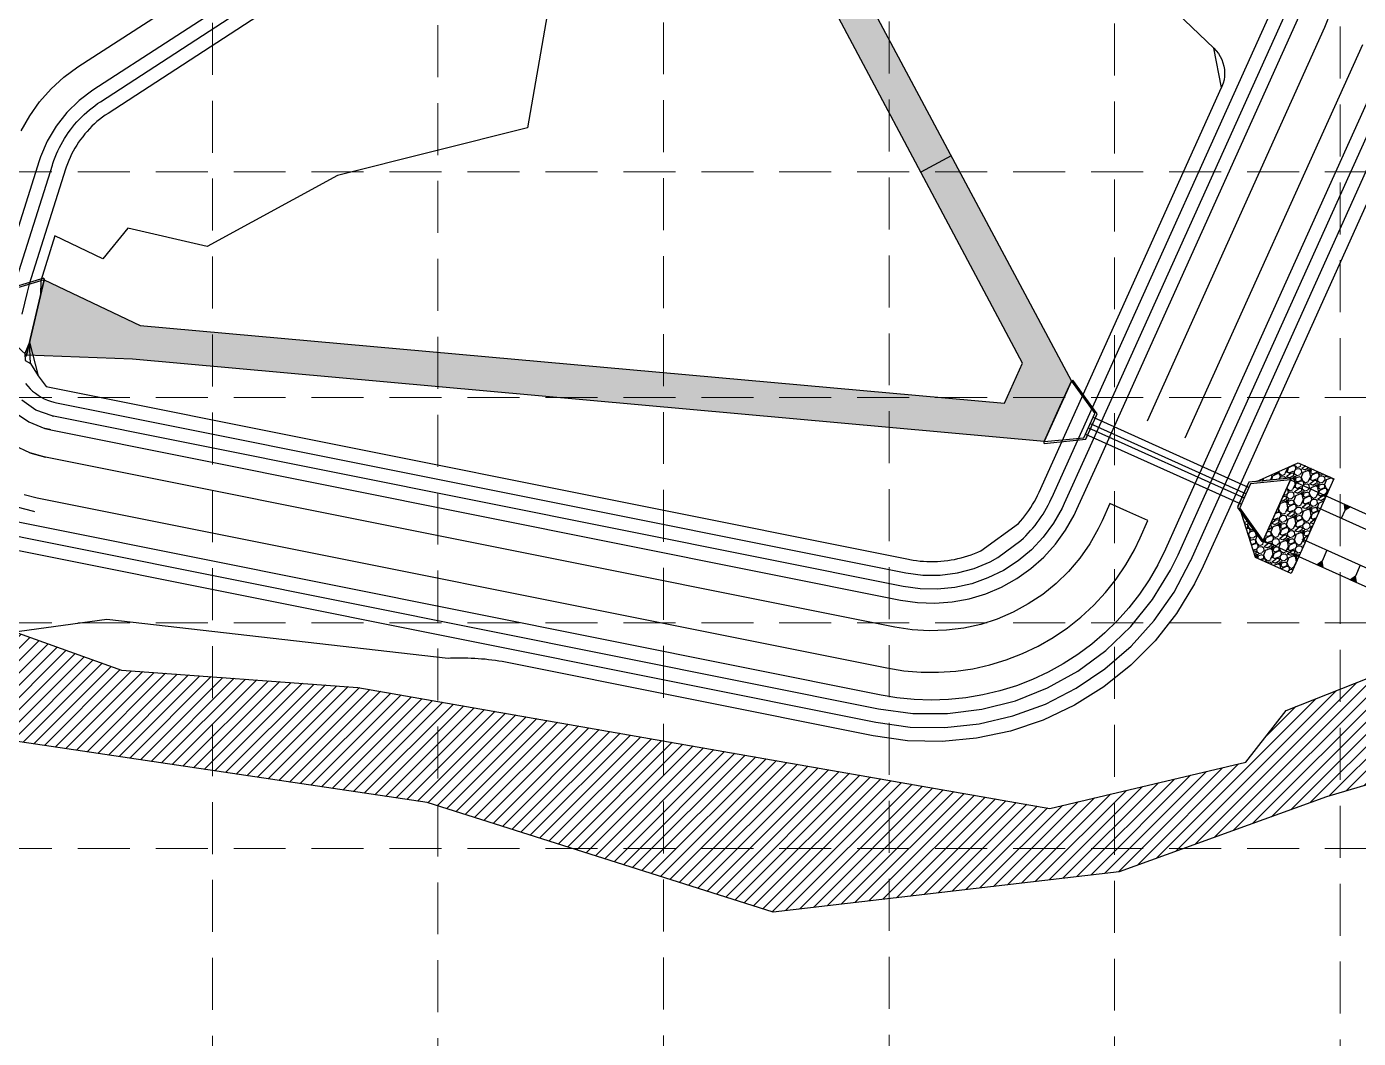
# Model space of a CAD drawing. Header units: inches. Extents: x 4451 to 7062, y 10245 to 14418.
# Drawn here: x 6484.2 to 6868.6, y 12927.8 to 13220 of the extents above; entities that cross this region are included whole.
import ezdxf

# ---------------------------------------------------------------- set-up
doc = ezdxf.new("R2010")
doc.units = ezdxf.units.IN
doc.header["$MEASUREMENT"] = 0
doc.linetypes.add('HIDDEN', pattern=[0.375, 0.25, -0.125])
for name, color, linetype in [('CTR INT', 1, 'Continuous'), ('GRD-SLP', 133, 'Continuous'), ('grid', 9, 'HIDDEN'), ('pbaseCS4$0$CONC_WIER', 1, 'Continuous'), ('pbaseCS4$0$CONC_WIER_HATCH', 8, 'Continuous'), ('pbaseCS4$0$LOTS-4', 1, 'Continuous'), ('SD HDWL', 1, 'Continuous'), ('SD RCP', 11, 'Continuous'), ('SD RIPRAP', 7, 'Continuous'), ('SD RIPRAP HATCH', 8, 'Continuous'), ('WSL', 5, 'Continuous')]:
    doc.layers.add(name, color=color, linetype=linetype)

msp = doc.modelspace()

# ---------------------------------------------------------------- hatches: boundary and pattern name
at = {"layer": 'pbaseCS4$0$CONC_WIER_HATCH'}
h = msp.add_hatch(dxfattribs=at)
h.set_pattern_fill('GRAVEL', color=5, scale=5, style=0)
h.set_pattern_definition([(228.0128, (3.6, 5), (-39.999991161, -45.000006708), [0.67268, -66.59544]), (184.9697, (3.15, 4.5), (60.0000052576, 4.999956535), [1.15434, -114.279625]), (132.5104, (2, 4.4), (49.999953592, -55.0000433694), [0.81394, -80.58016]), (267.2737, (0.05, 3.15), (4.9999800886, 100.000001475), [1.05119, -104.06779]), (292.8337, (0, 2.1), (-25.000049527, 59.999982059), [1.030775, -102.046865]), (357.2737, (0.4, 1.15), (-100.000001475, 4.9999800886), [1.05119, -104.06779]), (37.6942, (1.45, 1.1), (-65.000036728, -49.9999520258), [1.390145, -137.624245]), (72.2553, (2.55, 1.95), (35.0000538135, 109.9999811562), [1.31244, -129.931605]), (121.4296, (2.95, 3.2), (-40.000041171, 64.9999751825), [1.05475, -104.420365]), (175.2364, (2.4, 4.1), (55.000004732, -4.999957663), [1.20416, -59.003815]), (222.3974, (1.2, 4.2), (-60.0000367554, -54.99996041), [1.55724, -154.166875]), (138.8141, (5, 3.1), (-35.000014734, 29.999986567), [0.531505, -52.61922]), (171.4692, (4.6, 3.45), (64.999991424, -10.00003955), [1.011185, -100.107555]), (225, (3.6, 3.6), (-6e-16, -5.00000155), [0.707105, -6.36396]), (203.1986, (3.25, 4.2), (24.999998653, 10.000006626), [0.38079, -37.698075]), (291.8014, (2.9, 4.05), (-4.99999955, 15.000001365), [0.538515, -26.38731]), (30.9638, (3.1, 3.55), (14.99999011, 10.00001242), [0.874645, -28.280115]), (161.5651, (3.85, 4), (10.00000217, -4.99999202), [0.632455, -15.178935]), (16.3895, (0, 4.05), (50.000010992, 14.999963549), [0.886, -87.714225]), (70.3462, (0.85, 4.3), (-19.999976237, -55.000010678), [0.743305, -73.58704]), (293.1986, (3.85, 5), (-10.000006626, 24.999998653), [0.761575, -37.31729]), (343.6105, (4.15, 4.3), (-50.000010992, 14.999963549), [0.886, -87.714225]), (339.444, (0, 0.95), (-25.000009223, 9.999979982), [0.8544, -41.86562]), (294.7751, (0.8, 0.65), (-24.999960946, 55.000017109), [0.71589, -70.873215]), (66.8014, (3.9, 0), (10.000006626, 24.999998653), [0.761575, -37.31729]), (17.354, (4.2, 0.7), (-65.0000100955, -19.999972511), [0.838155, -82.97712]), (69.444, (1.45, 0), (-9.999979982, -25.000009223), [0.4272, -42.29282]), (101.3099, (3.6, 0), (-4.99998816, 20.00000376), [0.25495, -25.240145]), (165.9638, (3.55, 0.25), (15.00000273, -4.99999029), [1.030775, -19.58475]), (186.009, (2.55, 0.5), (49.9999987545, 4.9999965874), [0.95525, -94.569615]), (303.6901, (3.1, 3.1), (-5.00000667, 9.99999779), [0.72111, -17.306645]), (353.1572, (3.5, 2.5), (84.9999968274, -10.0000399896), [1.25897, -124.637815]), (60.9454, (4.75, 2.35), (-20.000000136, -35.000001923), [0.51478, -50.96337]), (90, (5, 2.8), (-5, 5), [0.3, -4.7]), (120.2564, (2.45, 0.65), (19.999974434, -35.000012279), [0.69462, -68.7676]), (48.0128, (2.1, 1.25), (39.999991161, 45.000006708), [1.34536, -65.92276]), (0, (3, 2.25), (5, 5), [1.3, -3.7]), (325.3048, (4.3, 2.25), (-49.999971295, 35.000043048), [0.79057, -78.26637]), (254.0546, (4.95, 1.8), (-4.999999446, -20.000000633), [0.72801, -35.67254]), (207.646, (4.75, 1.1), (-94.999979036, -50.0000385658), [1.185325, -117.34737]), (175.4261, (3.7, 0.55), (-65.0000027916, 4.9999740058), [1.253995, -124.14537])])
h.paths.add_polyline_path([(6777.9, 13100.12), (6514.75, 13123.96), (6484.2, 13125.06), (6489.28, 13146.89), (6517.01, 13133.7), (6766.44, 13111.2), (6771.66, 13122.79), (6697.24, 13262.63), (6673.11, 13309.28), (6713.96, 13316.13), (6706.75, 13265.74), (6785.77, 13117.59)])
at = {"layer": 'SD RIPRAP HATCH'}
h = msp.add_hatch(dxfattribs=at)
h.set_pattern_fill('GRAVEL', color=1, scale=5, angle=27.3759, style=0)
h.set_pattern_definition([(255.3886566, (6791.7867, -1606.93404), (-14.828204522, -58.353442463), [0.67268, -66.59544]), (212.3455566, (6791.617, -1607.58497), (50.9814500337, 32.0295480568), [1.15434, -114.279625]), (159.8862566, (6790.64177, -1608.20257), (69.690849958, -25.849285521), [0.81394, -80.58016]), (294.6495566, (6789.48493, -1610.20924), (-41.5425357418, 91.10004292), [1.05119, -104.06779]), (320.2095566, (6789.92335, -1611.16464), (-49.7898044854, 41.7848739706), [1.030775, -102.046865]), (24.6495566, (6790.71539, -1611.82432), (-91.10004292, -41.5425357418), [1.05119, -104.06779]), (65.0700566, (6791.67079, -1611.3859), (-34.7293726026, -74.2891018647), [1.390145, -137.624245]), (99.6311566, (6792.25675, -1610.12528), (-19.5004405044, 113.7749200898), [1.31244, -129.931605]), (148.8054566, (6792.03717, -1608.83134), (-65.409060467, 39.3275333095), [1.05475, -104.420365]), (202.6122566, (6791.1349, -1608.28504), (51.139620334, 20.850403573), [1.20416, -59.003815]), (249.7732566, (6790.02333, -1608.74803), (-27.9901944664, -76.4300272765), [1.55724, -154.166875]), (166.1899566, (6793.90357, -1607.9775), (-44.875098867, 10.546360844), [0.531505, -52.61922]), (198.8450566, (6793.38743, -1607.85063), (62.3188666056, 21.008534959), [1.011185, -100.107555]), (252.375857, (6792.4304, -1608.1773), (2.2991289, -4.4400475), [0.707105, -6.36396]), (230.5744566, (6791.84375, -1607.8054), (17.601970054, 20.375738402), [0.38079, -37.698075]), (319.1772566, (6791.6019, -1608.0995), (-11.337430887, 11.02101163), [0.538515, -26.38731]), (58.3396566, (6792.0094, -1608.4516), (8.721867546, 15.777483266), [0.874645, -28.280115]), (188.940957, (6792.4685, -1607.7071), (11.1792187, 0.15821831), [0.632455, -15.178935]), (43.7653566, (6789.0267, -1609.43302), (37.5031032906, 36.31139283), [0.886, -87.714225]), (97.7220566, (6789.66654, -1608.82017), (7.530251425, -58.037018682), [0.743305, -73.58704]), (320.5744566, (6792.0087, -1606.8191), (-20.375738402, 17.601970054), [0.761575, -37.31729]), (10.9863566, (6792.59697, -1607.30274), (-51.297838822, -9.6711807904), [0.886, -87.714225]), (6.8198566, (6790.45215, -1612.18585), (-26.798485984, -2.615570636), [0.8544, -41.86562]), (322.1509566, (6791.3005, -1612.0844), (-47.490613766, 37.344899698), [0.71589, -70.873215]), (94.1772566, (6794.3522, -1611.23614), (-2.615542115, 26.79848885), [0.761575, -37.31729]), (44.7298566, (6794.29674, -1610.47658), (-48.5241085863, -47.6488310326), [0.838155, -82.97712]), (96.8198566, (6792.1766, -1612.3627), (2.615570636, -26.798485984), [0.4272, -42.29282]), (128.685757, (6794.0858, -1611.3741), (-13.63655005, 15.461065126), [0.25495, -25.240145]), (193.339657, (6793.9265, -1611.1751), (15.61926452, 2.45734828), [1.030775, -19.58475]), (213.3848566, (6792.9235, -1611.4129), (42.101333583, 27.431324282), [0.95525, -94.569615]), (331.065957, (6792.2164, -1608.8512), (-9.03830739, 6.58095905), [0.72111, -17.306645]), (20.5330566, (6792.84745, -1609.20004), (80.079056124, 30.2050497558), [1.25897, -124.637815]), (88.3212566, (6794.02644, -1608.75846), (-1.666286526, -40.276837379), [0.51478, -50.96337]), (117.375857, (6794.0415, -1608.244), (-6.7391743, 2.140918), [0.3, -4.7]), (147.6322566, (6792.76572, -1611.32568), (33.854064691, -21.883832864), [0.69462, -68.7676]), (75.3886566, (6792.17902, -1610.9538), (14.828204522, 58.353442463), [1.34536, -65.92276]), (27.375857, (6792.5184, -1609.652), (2.140918, 6.7391743), [1.3, -3.7]), (352.6806566, (6793.6728, -1609.0542), (-60.4943528285, 8.089092577), [0.79057, -78.26637]), (281.4304566, (6794.45694, -1609.1549), (4.756467356, -20.059313), [0.72801, -35.67254]), (235.0218566, (6794.60122, -1609.86848), (-61.369558355, -88.0839212382), [1.185325, -117.34737]), (202.8019566, (6793.92171, -1610.8397), (-60.0197183855, -25.4486445198), [1.253995, -124.14537])])
h.paths.add_polyline_path([(6848.99, 13089.09), (6848.94, 13089.59), (6839.18, 13088.61), (6851.21, 13094.03), (6861.55, 13089.39), (6849.22, 13062.04), (6838.89, 13066.68), (6834.89, 13079.42), (6840.71, 13071.33), (6841.11, 13071.62)])
at = {"layer": 'WSL'}
h = msp.add_hatch(dxfattribs=at)
h.set_pattern_fill('ANSI31', color=256, scale=20, style=0)
h.paths.add_polyline_path([(5043.15, 13916.57), (5077.99, 13722.41), (5090.47, 13317.83), (5088.4, 13174.97), (5108.17, 13103.2), (5169.55, 13082.4), (5272.55, 13083.44), (5420.28, 13073.04), (5758.56, 13056.37), (5910.46, 13056.37), (5999.93, 13056.37), (6187.46, 13048.06), (6236.96, 13052.47), (6285.22, 13080.76), (6331.91, 13100.31), (6401.73, 13089.08), (6446.67, 13057.46), (6511.58, 13034.17), (6579.82, 13029.18), (6779.54, 12994.24), (6836.13, 13007.55), (6847.78, 13022.52), (6919.34, 13050.81), (6957.62, 13072.44), (6980.93, 13082.42), (6982.59, 13034.17), (6859.43, 12997.57), (6799.51, 12975.94), (6699.65, 12964.29), (6599.79, 12995.9), (6454.99, 13017.53), (6405.06, 13045.82), (6376.76, 13069.11), (6303.53, 13064.12), (6286.05, 13062.28), (6287, 13062.55), (6240.29, 13039.16), (6112.13, 13034.17), (5930.72, 13030.84), (5754.29, 13042.49), (5115.18, 13080.76), (5073.57, 13114.03), (5056.93, 13153.96), (5060.26, 13223.84), (5058.59, 13333.65), (5060.26, 13351.95), (5063.59, 13411.85), (5062.09, 13427.25), (5060.26, 13440.13), (5060.26, 13490.05), (5058.59, 13501.69), (5055.27, 13523.32), (5063.59, 13411.85), (5046.94, 13553.27), (4992.02, 13576.56), (4993.68, 13604.85), (5056.93, 13576.56), (5058.59, 13708), (4977.04, 13882.7), (5016.98, 13886.03), (5051.94, 13767.9), (5002.01, 13974.21), (5036.96, 13960.9)])

# ---------------------------------------------------------------- linework, layer by layer
at = {"layer": 'CTR INT', "color": 5}
for points in [[(6645.01, 13284.24), (6628.79, 13190.72), (6573.97, 13176.98), (6536.35, 13156.43), (6513.4, 13161.78), (6506.23, 13152.93), (6492.36, 13159.52), (6488.28, 13146.58), (6488.25, 13142.45), (6485.07, 13128.81), (6487.49, 13119.13), (6489.83, 13116.03), (6738.75, 13066.15), (6739.12, 13066.08), (6740.1, 13065.91), (6741.09, 13065.76), (6742.09, 13065.65), (6743.08, 13065.57), (6744.08, 13065.51), (6745.08, 13065.49), (6746.08, 13065.49), (6747.08, 13065.53), (6748.08, 13065.59), (6749.08, 13065.68), (6750.07, 13065.8), (6751.06, 13065.95), (6752.04, 13066.13), (6753.02, 13066.34), (6753.99, 13066.58), (6754.95, 13066.85), (6755.91, 13067.14), (6756.86, 13067.46), (6757.79, 13067.81), (6758.72, 13068.19), (6759.63, 13068.59), (6770.47, 13076.49), (6771.05, 13077.13), (6771.7, 13077.89), (6772.32, 13078.67), (6772.92, 13079.47), (6773.5, 13080.29), (6774.05, 13081.12), (6774.58, 13081.97), (6775.08, 13082.84), (6775.56, 13083.72), (6776.01, 13084.61), (6776.43, 13085.51), (6829.11, 13202.37), (6826.9, 13213.71), (6729.71, 13306.57)], [(6645.01, 13284.24), (6628.79, 13190.72), (6573.97, 13176.98), (6536.35, 13156.43), (6513.4, 13161.78), (6506.23, 13152.93), (6492.36, 13159.52), (6488.28, 13146.58), (6488.25, 13142.45), (6485.07, 13128.81), (6487.49, 13119.13), (6489.83, 13116.03), (6738.75, 13066.15), (6739.12, 13066.08), (6740.1, 13065.91), (6741.09, 13065.76), (6742.09, 13065.65), (6743.08, 13065.57), (6744.08, 13065.51), (6745.08, 13065.49), (6746.08, 13065.49), (6747.08, 13065.53), (6748.08, 13065.59), (6749.08, 13065.68), (6750.07, 13065.8), (6751.06, 13065.95), (6752.04, 13066.13), (6753.02, 13066.34), (6753.99, 13066.58), (6754.95, 13066.85), (6755.91, 13067.14), (6756.86, 13067.46), (6757.79, 13067.81), (6758.72, 13068.19), (6759.63, 13068.59), (6770.47, 13076.49), (6771.05, 13077.13), (6771.7, 13077.89), (6772.32, 13078.67), (6772.92, 13079.47), (6773.5, 13080.29), (6774.05, 13081.12), (6774.58, 13081.97), (6775.08, 13082.84), (6775.56, 13083.72), (6776.01, 13084.61), (6776.43, 13085.51), (6829.11, 13202.37), (6826.9, 13213.71), (6729.71, 13306.57)], [(6645.01, 13284.24), (6628.79, 13190.72), (6573.97, 13176.98), (6536.35, 13156.43), (6513.4, 13161.78), (6506.23, 13152.93), (6492.36, 13159.52), (6488.28, 13146.58), (6488.25, 13142.45), (6485.07, 13128.81), (6487.49, 13119.13), (6489.83, 13116.03), (6738.75, 13066.15), (6739.12, 13066.08), (6740.1, 13065.91), (6741.09, 13065.76), (6742.09, 13065.65), (6743.08, 13065.57), (6744.08, 13065.51), (6745.08, 13065.49), (6746.08, 13065.49), (6747.08, 13065.53), (6748.08, 13065.59), (6749.08, 13065.68), (6750.07, 13065.8), (6751.06, 13065.95), (6752.04, 13066.13), (6753.02, 13066.34), (6753.99, 13066.58), (6754.95, 13066.85), (6755.91, 13067.14), (6756.86, 13067.46), (6757.79, 13067.81), (6758.72, 13068.19), (6759.63, 13068.59), (6770.47, 13076.49), (6771.05, 13077.13), (6771.7, 13077.89), (6772.32, 13078.67), (6772.92, 13079.47), (6773.5, 13080.29), (6774.05, 13081.12), (6774.58, 13081.97), (6775.08, 13082.84), (6775.56, 13083.72), (6776.01, 13084.61), (6776.43, 13085.51), (6829.11, 13202.37), (6826.9, 13213.71), (6729.71, 13306.57)], [(6548.51, 13230.93), (6503.35, 13201.62), (6499.35, 13198.63), (6495.78, 13195.14), (6492.69, 13191.21), (6490.14, 13186.92), (6488.18, 13182.32), (6487.81, 13181.18), (6476.9, 13146.62)], [(6548.51, 13230.93), (6503.35, 13201.62), (6499.35, 13198.63), (6495.78, 13195.14), (6492.69, 13191.21), (6490.14, 13186.92), (6488.18, 13182.32), (6487.81, 13181.18), (6476.9, 13146.62)], [(6548.51, 13230.93), (6503.35, 13201.62), (6499.35, 13198.63), (6495.78, 13195.14), (6492.69, 13191.21), (6490.14, 13186.92), (6488.18, 13182.32), (6487.81, 13181.18), (6476.9, 13146.62)], [(6480.76, 13145.56), (6491.62, 13179.98), (6491.76, 13180.4), (6492.08, 13181.34), (6492.44, 13182.28), (6492.82, 13183.2), (6493.23, 13184.11), (6493.66, 13185.01), (6494.13, 13185.9), (6494.61, 13186.77), (6495.13, 13187.63), (6495.67, 13188.47), (6496.23, 13189.3), (6496.82, 13190.11), (6497.43, 13190.9), (6498.06, 13191.68), (6498.72, 13192.43), (6499.39, 13193.17), (6500.09, 13193.88), (6500.81, 13194.57), (6501.55, 13195.25), (6502.31, 13195.9), (6503.09, 13196.53), (6503.89, 13197.13), (6504.7, 13197.71), (6505.53, 13198.27), (6550.69, 13227.58)], [(6480.76, 13145.56), (6491.62, 13179.98), (6491.76, 13180.4), (6492.08, 13181.34), (6492.44, 13182.28), (6492.82, 13183.2), (6493.23, 13184.11), (6493.66, 13185.01), (6494.13, 13185.9), (6494.61, 13186.77), (6495.13, 13187.63), (6495.67, 13188.47), (6496.23, 13189.3), (6496.82, 13190.11), (6497.43, 13190.9), (6498.06, 13191.68), (6498.72, 13192.43), (6499.39, 13193.17), (6500.09, 13193.88), (6500.81, 13194.57), (6501.55, 13195.25), (6502.31, 13195.9), (6503.09, 13196.53), (6503.89, 13197.13), (6504.7, 13197.71), (6505.53, 13198.27), (6550.69, 13227.58)], [(6480.76, 13145.56), (6491.62, 13179.98), (6491.76, 13180.4), (6492.08, 13181.34), (6492.44, 13182.28), (6492.82, 13183.2), (6493.23, 13184.11), (6493.66, 13185.01), (6494.13, 13185.9), (6494.61, 13186.77), (6495.13, 13187.63), (6495.67, 13188.47), (6496.23, 13189.3), (6496.82, 13190.11), (6497.43, 13190.9), (6498.06, 13191.68), (6498.72, 13192.43), (6499.39, 13193.17), (6500.09, 13193.88), (6500.81, 13194.57), (6501.55, 13195.25), (6502.31, 13195.9), (6503.09, 13196.53), (6503.89, 13197.13), (6504.7, 13197.71), (6505.53, 13198.27), (6550.69, 13227.58)], [(6847.9, 13224.59), (6796.67, 13110.94), (6793.41, 13103.71), (6790.32, 13096.87), (6783.72, 13082.23), (6783.09, 13080.88), (6780.61, 13076.54), (6777.63, 13072.52), (6774.2, 13068.89), (6770.37, 13065.69), (6766.18, 13062.96), (6761.69, 13060.76), (6756.98, 13059.1), (6752.1, 13058.02), (6747.13, 13057.52), (6742.13, 13057.62), (6737.18, 13058.3), (6492, 13107.44), (6491.98, 13107.44), (6491.57, 13107.53), (6486.89, 13109.25), (6482.82, 13112.13)], [(6847.9, 13224.59), (6796.67, 13110.94), (6793.41, 13103.71), (6790.32, 13096.87), (6783.72, 13082.23), (6783.09, 13080.88), (6780.61, 13076.54), (6777.63, 13072.52), (6774.2, 13068.89), (6770.37, 13065.69), (6766.18, 13062.96), (6761.69, 13060.76), (6756.98, 13059.1), (6752.1, 13058.02), (6747.13, 13057.52), (6742.13, 13057.62), (6737.18, 13058.3), (6492, 13107.44), (6491.98, 13107.44), (6491.57, 13107.53), (6486.89, 13109.25), (6482.82, 13112.13)], [(6847.9, 13224.59), (6796.67, 13110.94), (6793.41, 13103.71), (6790.32, 13096.87), (6783.72, 13082.23), (6783.09, 13080.88), (6780.61, 13076.54), (6777.63, 13072.52), (6774.2, 13068.89), (6770.37, 13065.69), (6766.18, 13062.96), (6761.69, 13060.76), (6756.98, 13059.1), (6752.1, 13058.02), (6747.13, 13057.52), (6742.13, 13057.62), (6737.18, 13058.3), (6492, 13107.44), (6491.98, 13107.44), (6491.57, 13107.53), (6486.89, 13109.25), (6482.82, 13112.13)], [(6552.87, 13224.22), (6507.71, 13194.91), (6506.88, 13194.35), (6506.07, 13193.77), (6505.28, 13193.16), (6504.51, 13192.52), (6503.76, 13191.85), (6503.04, 13191.17), (6502.33, 13190.45), (6501.66, 13189.72), (6501, 13188.96), (6500.38, 13188.18), (6499.78, 13187.38), (6499.2, 13186.57), (6498.65, 13185.73), (6498.14, 13184.87), (6497.65, 13184), (6497.19, 13183.11), (6496.76, 13182.21), (6496.36, 13181.29), (6495.99, 13180.36), (6495.65, 13179.42), (6495.43, 13178.78), (6484.96, 13145.57), (6484.52, 13144.07), (6484.35, 13143.33), (6482.85, 13136.91)], [(6552.87, 13224.22), (6507.71, 13194.91), (6506.88, 13194.35), (6506.07, 13193.77), (6505.28, 13193.16), (6504.51, 13192.52), (6503.76, 13191.85), (6503.04, 13191.17), (6502.33, 13190.45), (6501.66, 13189.72), (6501, 13188.96), (6500.38, 13188.18), (6499.78, 13187.38), (6499.2, 13186.57), (6498.65, 13185.73), (6498.14, 13184.87), (6497.65, 13184), (6497.19, 13183.11), (6496.76, 13182.21), (6496.36, 13181.29), (6495.99, 13180.36), (6495.65, 13179.42), (6495.43, 13178.78), (6484.96, 13145.57), (6484.52, 13144.07), (6484.35, 13143.33), (6482.85, 13136.91)], [(6552.87, 13224.22), (6507.71, 13194.91), (6506.88, 13194.35), (6506.07, 13193.77), (6505.28, 13193.16), (6504.51, 13192.52), (6503.76, 13191.85), (6503.04, 13191.17), (6502.33, 13190.45), (6501.66, 13189.72), (6501, 13188.96), (6500.38, 13188.18), (6499.78, 13187.38), (6499.2, 13186.57), (6498.65, 13185.73), (6498.14, 13184.87), (6497.65, 13184), (6497.19, 13183.11), (6496.76, 13182.21), (6496.36, 13181.29), (6495.99, 13180.36), (6495.65, 13179.42), (6495.43, 13178.78), (6484.96, 13145.57), (6484.52, 13144.07), (6484.35, 13143.33), (6482.85, 13136.91)], [(6483.87, 13116.88), (6484.51, 13116.11), (6485.2, 13115.39), (6485.94, 13114.71), (6486.72, 13114.08), (6487.53, 13113.51), (6488.39, 13112.99), (6489.28, 13112.53), (6490.19, 13112.13), (6491.13, 13111.79), (6492.1, 13111.52), (6492.78, 13111.36), (6737.97, 13062.23), (6742.92, 13061.57), (6747.92, 13061.57), (6752.87, 13062.22), (6757.69, 13063.52), (6762.31, 13065.44), (6764.55, 13066.64), (6771.2, 13071.56), (6771.93, 13072.24), (6772.63, 13072.95), (6773.32, 13073.67), (6773.99, 13074.42), (6774.64, 13075.18), (6775.27, 13075.95), (6775.88, 13076.75), (6776.47, 13077.56), (6777.03, 13078.38), (6777.58, 13079.22), (6778.1, 13080.07), (6778.6, 13080.94), (6779.08, 13081.82), (6779.53, 13082.71), (6779.96, 13083.61), (6780.08, 13083.87), (6792.82, 13112.13), (6844.25, 13226.23)], [(6483.87, 13116.88), (6484.51, 13116.11), (6485.2, 13115.39), (6485.94, 13114.71), (6486.72, 13114.08), (6487.53, 13113.51), (6488.39, 13112.99), (6489.28, 13112.53), (6490.19, 13112.13), (6491.13, 13111.79), (6492.1, 13111.52), (6492.78, 13111.36), (6737.97, 13062.23), (6742.92, 13061.57), (6747.92, 13061.57), (6752.87, 13062.22), (6757.69, 13063.52), (6762.31, 13065.44), (6764.55, 13066.64), (6771.2, 13071.56), (6771.93, 13072.24), (6772.63, 13072.95), (6773.32, 13073.67), (6773.99, 13074.42), (6774.64, 13075.18), (6775.27, 13075.95), (6775.88, 13076.75), (6776.47, 13077.56), (6777.03, 13078.38), (6777.58, 13079.22), (6778.1, 13080.07), (6778.6, 13080.94), (6779.08, 13081.82), (6779.53, 13082.71), (6779.96, 13083.61), (6780.08, 13083.87), (6792.82, 13112.13), (6844.25, 13226.23)], [(6483.87, 13116.88), (6484.51, 13116.11), (6485.2, 13115.39), (6485.94, 13114.71), (6486.72, 13114.08), (6487.53, 13113.51), (6488.39, 13112.99), (6489.28, 13112.53), (6490.19, 13112.13), (6491.13, 13111.79), (6492.1, 13111.52), (6492.78, 13111.36), (6737.97, 13062.23), (6742.92, 13061.57), (6747.92, 13061.57), (6752.87, 13062.22), (6757.69, 13063.52), (6762.31, 13065.44), (6764.55, 13066.64), (6771.2, 13071.56), (6771.93, 13072.24), (6772.63, 13072.95), (6773.32, 13073.67), (6773.99, 13074.42), (6774.64, 13075.18), (6775.27, 13075.95), (6775.88, 13076.75), (6776.47, 13077.56), (6777.03, 13078.38), (6777.58, 13079.22), (6778.1, 13080.07), (6778.6, 13080.94), (6779.08, 13081.82), (6779.53, 13082.71), (6779.96, 13083.61), (6780.08, 13083.87), (6792.82, 13112.13), (6844.25, 13226.23)], [(6491.21, 13103.52), (6490.85, 13103.59), (6489.42, 13103.95), (6491.21, 13103.52), (6736.4, 13054.38), (6741.34, 13053.67), (6746.34, 13053.49), (6751.32, 13053.86), (6756.23, 13054.77), (6761.02, 13056.21), (6765.62, 13058.15), (6769.99, 13060.59), (6774.06, 13063.48), (6777.8, 13066.8), (6781.16, 13070.5), (6784.09, 13074.55), (6786.57, 13078.89), (6787.37, 13080.58), (6794.02, 13095.34), (6800.32, 13109.3), (6851.54, 13222.94)], [(6491.21, 13103.52), (6490.85, 13103.59), (6489.42, 13103.95), (6491.21, 13103.52), (6736.4, 13054.38), (6741.34, 13053.67), (6746.34, 13053.49), (6751.32, 13053.86), (6756.23, 13054.77), (6761.02, 13056.21), (6765.62, 13058.15), (6769.99, 13060.59), (6774.06, 13063.48), (6777.8, 13066.8), (6781.16, 13070.5), (6784.09, 13074.55), (6786.57, 13078.89), (6787.37, 13080.58), (6794.02, 13095.34), (6800.32, 13109.3), (6851.54, 13222.94)], [(6491.21, 13103.52), (6490.85, 13103.59), (6489.42, 13103.95), (6491.21, 13103.52), (6736.4, 13054.38), (6741.34, 13053.67), (6746.34, 13053.49), (6751.32, 13053.86), (6756.23, 13054.77), (6761.02, 13056.21), (6765.62, 13058.15), (6769.99, 13060.59), (6774.06, 13063.48), (6777.8, 13066.8), (6781.16, 13070.5), (6784.09, 13074.55), (6786.57, 13078.89), (6787.37, 13080.58), (6794.02, 13095.34), (6800.32, 13109.3), (6851.54, 13222.94)], [(6480.69, 13108.67), (6484.8, 13105.83), (6489.42, 13103.95)], [(6480.69, 13108.67), (6484.8, 13105.83), (6489.42, 13103.95)], [(6480.69, 13108.67), (6484.8, 13105.83), (6489.42, 13103.95)]]:
    msp.add_lwpolyline(points, dxfattribs=at)
at = {"layer": 'CTR INT', "color": 43}
for points in [[(6482.66, 13189.82), (6485.08, 13194.19), (6487.96, 13198.28), (6491.27, 13202.02), (6494.96, 13205.39), (6499, 13208.33), (6544.16, 13237.64)], [(6860.65, 13224.31), (6858.83, 13219.66), (6807.61, 13106.01)], [(6869.77, 13214.72), (6818.55, 13101.08)], [(6826.9, 13213.71), (6827.59, 13212.99), (6828.2, 13212.2), (6828.73, 13211.35), (6829.17, 13210.45), (6829.52, 13209.52), (6829.77, 13208.55), (6829.93, 13207.56), (6829.99, 13206.57), (6829.95, 13205.57), (6829.81, 13204.58), (6829.57, 13203.61), (6829.23, 13202.67), (6829.11, 13202.37)], [(6311.08, 13106.98), (6730.11, 13023.01), (6740.01, 13021.67), (6750, 13021.62), (6759.92, 13022.84), (6769.6, 13025.32), (6778.89, 13029.02), (6787.62, 13033.88), (6795.66, 13039.81), (6802.88, 13046.72), (6809.15, 13054.5), (6814.38, 13063.02), (6816.54, 13067.43), (6823.32, 13082.47), (6829.49, 13096.15), (6880.71, 13209.79)], [(6364.68, 13092.16), (6729.32, 13019.08), (6739.22, 13017.72), (6749.21, 13017.57), (6759.15, 13018.64), (6768.88, 13020.91), (6778.27, 13024.35), (6787.16, 13028.9), (6795.44, 13034.5), (6802.98, 13041.07), (6809.66, 13048.5), (6815.38, 13056.69), (6820.07, 13065.52), (6820.19, 13065.79), (6826.97, 13080.83), (6833.13, 13094.51), (6884.36, 13208.15)], [(6877.07, 13211.44), (6825.84, 13097.79), (6819.68, 13084.12), (6812.9, 13069.08), (6810.69, 13064.59), (6808.18, 13060.26), (6805.39, 13056.12), (6802.33, 13052.17), (6799, 13048.43), (6795.43, 13044.93), (6791.64, 13041.68), (6787.63, 13038.7), (6783.43, 13035.98), (6779.05, 13033.56), (6774.53, 13031.44), (6769.87, 13029.64), (6765.1, 13028.15), (6760.23, 13026.98), (6755.3, 13026.15), (6750.33, 13025.65), (6745.33, 13025.49), (6740.34, 13025.66), (6735.37, 13026.17), (6730.89, 13026.93), (6451.94, 13082.83)], [(6888.01, 13206.5), (6836.78, 13092.86), (6830.62, 13079.19), (6823.84, 13064.14), (6821.33, 13059.05), (6816.13, 13050.52), (6809.97, 13042.65), (6802.94, 13035.54), (6795.13, 13029.3), (6786.66, 13024.01), (6777.62, 13019.74), (6768.15, 13016.54), (6758.38, 13014.47), (6748.42, 13013.54), (6738.43, 13013.77), (6728.54, 13015.16), (6621.48, 13036.62), (6620.49, 13036.77), (6619.51, 13036.92), (6618.51, 13037.05), (6617.52, 13037.17), (6616.53, 13037.27), (6615.53, 13037.36), (6614.53, 13037.44), (6613.54, 13037.5), (6612.54, 13037.55), (6611.54, 13037.59), (6610.54, 13037.61), (6609.54, 13037.62), (6608.54, 13037.62), (6607.54, 13037.6), (6606.54, 13037.57), (6605.88, 13037.54), (6507.39, 13048.79), (6434.44, 13038.75)], [(6485.36, 13122.64), (6485.07, 13128.81), (6483.7, 13125.53), (6483.8, 13123.55), (6485.36, 13122.64), (6487.49, 13119.13)], [(6491.57, 13107.53), (6492, 13107.44)], [(6483.52, 13084.84), (6487.28, 13083.91), (6732.47, 13034.77), (6737.4, 13033.98), (6742.38, 13033.56), (6747.38, 13033.52), (6752.37, 13033.86), (6757.32, 13034.57), (6762.2, 13035.66), (6766.98, 13037.11), (6771.64, 13038.91), (6776.15, 13041.07), (6780.49, 13043.56), (6784.62, 13046.37), (6788.53, 13049.48), (6792.2, 13052.88), (6795.6, 13056.54), (6798.71, 13060.46), (6801.51, 13064.59), (6804, 13068.93), (6805.66, 13072.34), (6807.86, 13077.38), (6801.76, 13080.06), (6796.9, 13082.25), (6794.66, 13077.29), (6793.52, 13074.92), (6791.05, 13070.58), (6788.18, 13066.49), (6784.94, 13062.67), (6781.37, 13059.18), (6777.49, 13056.03), (6773.33, 13053.25), (6768.94, 13050.87), (6764.34, 13048.91), (6759.59, 13047.37), (6754.71, 13046.29), (6749.75, 13045.66), (6744.75, 13045.49), (6739.76, 13045.78), (6734.82, 13046.54), (6489.64, 13095.67), (6488.83, 13095.84), (6485.16, 13096.93), (6480.62, 13099)], [(6485.16, 13096.93), (6489.64, 13095.67)], [(6481.38, 13081.31), (6486.22, 13080.04), (6486.49, 13079.99)]]:
    msp.add_lwpolyline(points, dxfattribs=at)
at = {"layer": 'GRD-SLP', "color": 5}
for p, q in [((6863.71, 13078.07), (6864.79, 13080.32)), ((6841.11, 13071.62), (6897.02, 13046.42)), ((6852.28, 13072.07), (6899.07, 13050.98)), ((6859.51, 13068.82), (6858.15, 13065.59)), ((6869.15, 13064.47), (6867.79, 13061.24))]:
    msp.add_line(p, q, dxfattribs=at)
for points in [[(6848.99, 13089.09), (6904.89, 13063.89)], [(6856.46, 13081.34), (6903.25, 13060.25)]]:
    msp.add_lwpolyline(points, dxfattribs=at)
at = {"layer": 'GRD-SLP', "color": 5, "flags": 128}
for points in [[(6864.6, 13082.08), (6866.29, 13081.27), (6864.79, 13080.32)], [(6856.71, 13064.57), (6858.43, 13063.84), (6858.15, 13065.59)], [(6866.35, 13060.23), (6868.07, 13059.5), (6867.79, 13061.24)]]:
    msp.add_lwpolyline(points, close=True, dxfattribs=at)
at = {"layer": 'GRD-SLP', "color": 5}
for points in [[(6866.29, 13081.27), (6864.6, 13082.08), (6864.79, 13080.32)], [(6858.43, 13063.84), (6856.71, 13064.57), (6858.15, 13065.59)], [(6868.07, 13059.5), (6866.35, 13060.23), (6867.79, 13061.24)]]:
    msp.add_solid(points, dxfattribs=at)
at = {"layer": 'grid', "color": 252, "linetype": 'HIDDEN', "lineweight": 0, "ltscale": 60}
for p, q in [((6538.2, 10573.56), (6537.71, 14351.45)), ((6602.96, 10572.88), (6602.82, 14351.45)), ((6668.13, 10573.68), (6667.93, 14351.45)), ((6733.37, 10573.89), (6733.04, 14351.45)), ((6798.35, 10573.33), (6798.15, 14351.45)), ((6863.6, 10572.48), (6863.26, 14351.45)), ((4518.96, 13177.99), (6993.2, 13177.99)), ((4518.96, 13112.88), (6993.2, 13112.88)), ((4518.96, 13047.76), (6993.2, 13047.76)), ((4518.96, 12982.65), (6993.2, 12982.65))]:
    msp.add_line(p, q, dxfattribs=at)
at = {"layer": 'pbaseCS4$0$CONC_WIER', "color": 5, "elevation": 529.5, "flags": 128}
msp.add_lwpolyline([(6777.9, 13100.12), (6777.9, 13100.12), (6514.75, 13123.96), (6484.2, 13125.06), (6489.28, 13146.89), (6517.01, 13133.7), (6766.44, 13111.2), (6771.66, 13122.79), (6697.24, 13262.63), (6673.11, 13309.28), (6713.96, 13316.13), (6706.75, 13265.74), (6785.77, 13117.59), (6777.9, 13100.12)], close=True, dxfattribs=at)
at = {"layer": 'pbaseCS4$0$LOTS-4', "color": 7}
msp.add_line((6751.1, 13182.6, 529.5), (6742.32, 13177.93, 530), dxfattribs=at)
at = {"layer": 'SD HDWL', "color": 5}
for p, q in [((6489.14, 13147.37), (6474.68, 13142.98)), ((6489.28, 13146.89), (6475.29, 13142.64)), ((6489.28, 13146.89), (6484.2, 13125.06)), ((6489.14, 13147.37), (6489.28, 13146.89)), ((6484.2, 13125.06), (6473.52, 13135.06)), ((6484.2, 13125.06), (6483.86, 13124.7)), ((6785.77, 13117.59), (6786.18, 13117.88)), ((6785.77, 13117.59), (6792.51, 13108.22)), ((6793.2, 13108.12), (6786.18, 13117.88)), ((6789.91, 13100.83), (6793.2, 13108.12)), ((6777.9, 13100.12), (6789.39, 13101.27)), ((6777.95, 13099.62), (6777.9, 13100.12)), ((6777.95, 13099.62), (6789.91, 13100.83)), ((6848.94, 13089.59), (6836.97, 13088.39)), ((6848.99, 13089.09), (6837.5, 13087.94)), ((6848.94, 13089.59), (6848.99, 13089.09)), ((6836.97, 13088.39), (6833.68, 13081.1)), ((6833.68, 13081.1), (6840.71, 13071.33)), ((6841.11, 13071.62), (6834.37, 13081)), ((6841.11, 13071.62), (6840.71, 13071.33))]:
    msp.add_line(p, q, dxfattribs=at)
for points in [[(6777.9, 13100.12), (6782.47, 13110.28), (6785.77, 13117.59)], [(6789.39, 13101.27), (6791.59, 13106.17), (6792.51, 13108.22)], [(6848.99, 13089.09), (6844.41, 13078.94), (6841.11, 13071.62)], [(6837.5, 13087.94), (6835.29, 13083.05), (6834.37, 13081)]]:
    msp.add_lwpolyline(points, dxfattribs=at)
at = {"layer": 'SD RCP', "color": 5}
for p, q in [((6790.12, 13101.28), (6793, 13107.66)), ((6790.68, 13104.15), (6835.67, 13083.88)), ((6791.22, 13105.34), (6836.2, 13085.06)), ((6792.04, 13107.16), (6837.02, 13086.88)), ((6789.86, 13102.33), (6834.84, 13082.05)), ((6833.89, 13081.55), (6836.76, 13087.93))]:
    msp.add_line(p, q, dxfattribs=at)
at = {"layer": 'SD RIPRAP', "color": 1}
msp.add_lwpolyline([(6848.99, 13089.09), (6848.94, 13089.59), (6839.18, 13088.61), (6851.21, 13094.03), (6861.55, 13089.39), (6849.22, 13062.04), (6838.89, 13066.68), (6834.89, 13079.42), (6840.71, 13071.33), (6841.11, 13071.62)], close=True, dxfattribs=at)
at = {"layer": 'WSL'}
msp.add_lwpolyline([(6446.67, 13057.46), (6511.58, 13034.17), (6579.82, 13029.18), (6779.54, 12994.24), (6836.13, 13007.55), (6847.78, 13022.52), (6919.34, 13050.81), (6957.62, 13072.44), (6980.93, 13082.42), (6982.59, 13034.17), (6859.43, 12997.57), (6799.51, 12975.94), (6699.65, 12964.29), (6599.79, 12995.9), (6454.99, 13017.53)], dxfattribs=at)

doc.saveas('drawing.dxf')
